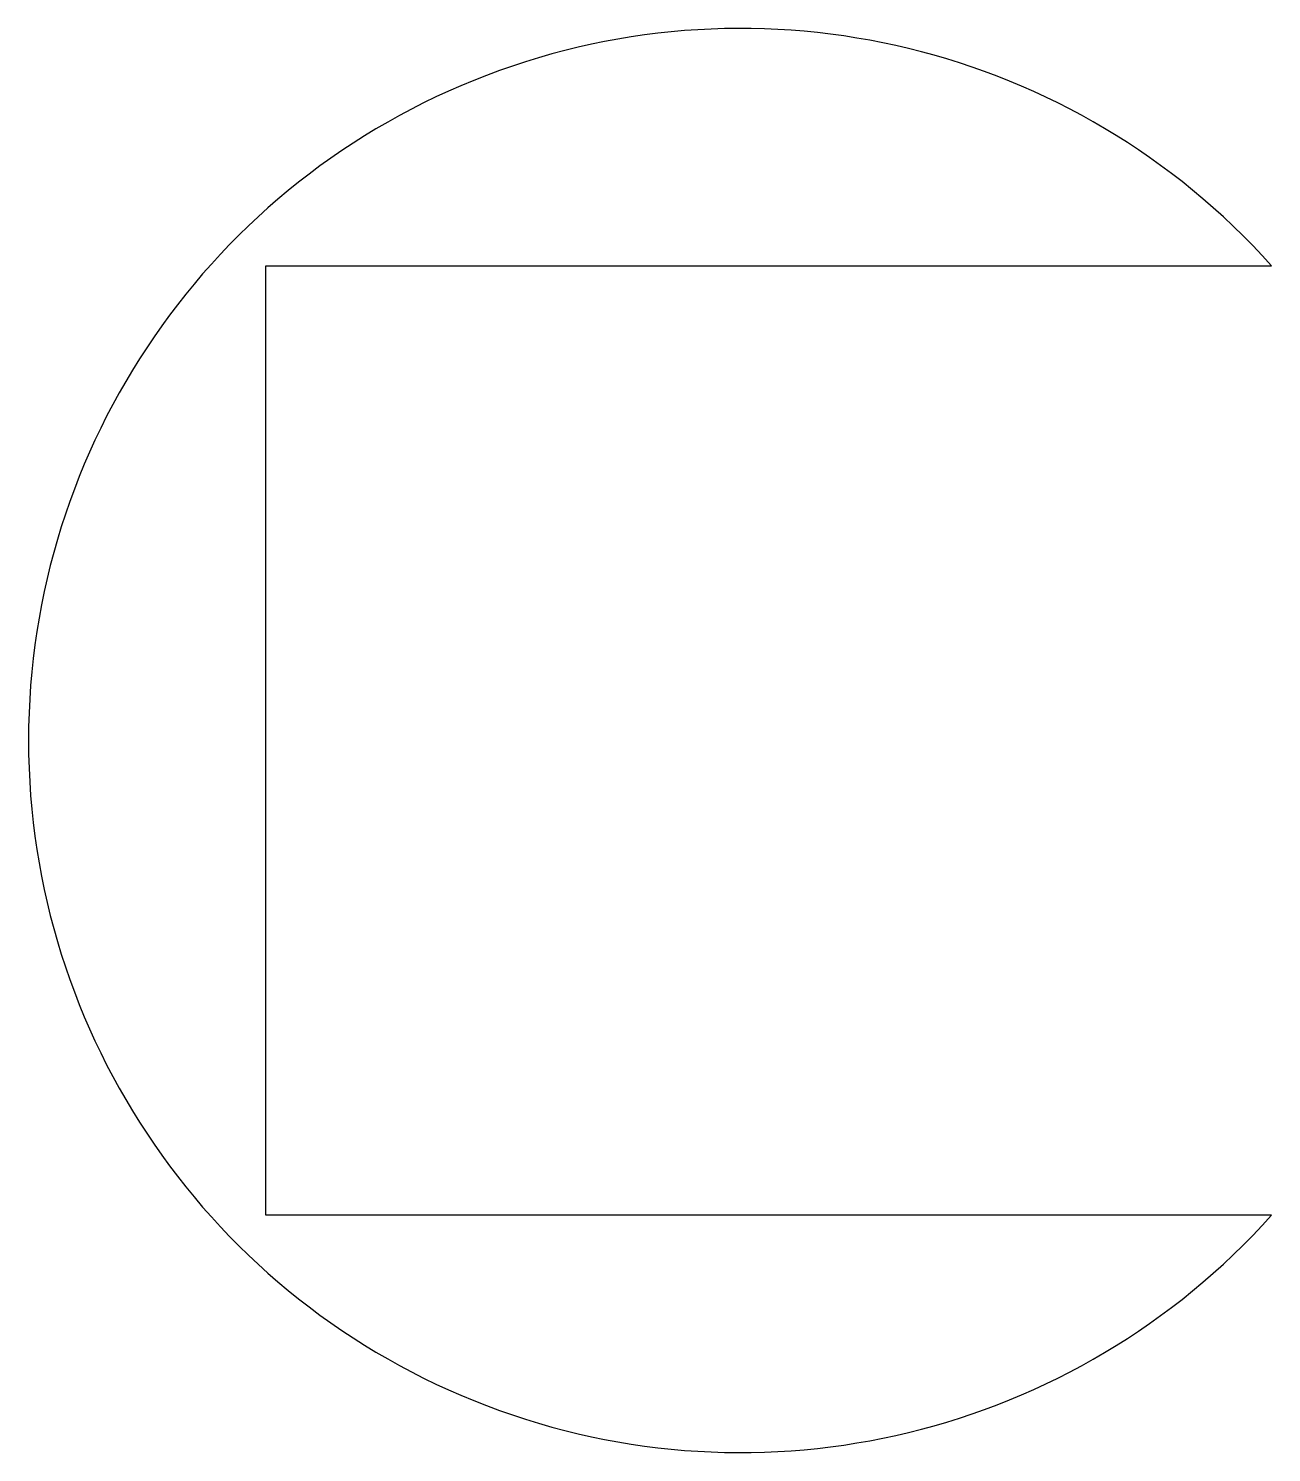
# Model space of a CAD drawing. Header units: millimetres. Extents: x -24 to 17.9, y -24 to 24.
import ezdxf

# ---------------------------------------------------------------- set-up
doc = ezdxf.new("R2010")
doc.units = ezdxf.units.MM

msp = doc.modelspace()

# ---------------------------------------------------------------- linework, layer by layer
for p, q in [((-16, 0), (-16, 16)), ((-16, 16), (0, 16)), ((0, 16), (17.889, 16)), ((-16, -16), (-16, 0)), ((0, -16), (-16, -16)), ((17.889, -16), (0, -16))]:
    msp.add_line(p, q)
msp.add_arc((0, 0), 24, 41.8103, 318.1897)

doc.saveas('drawing.dxf')
